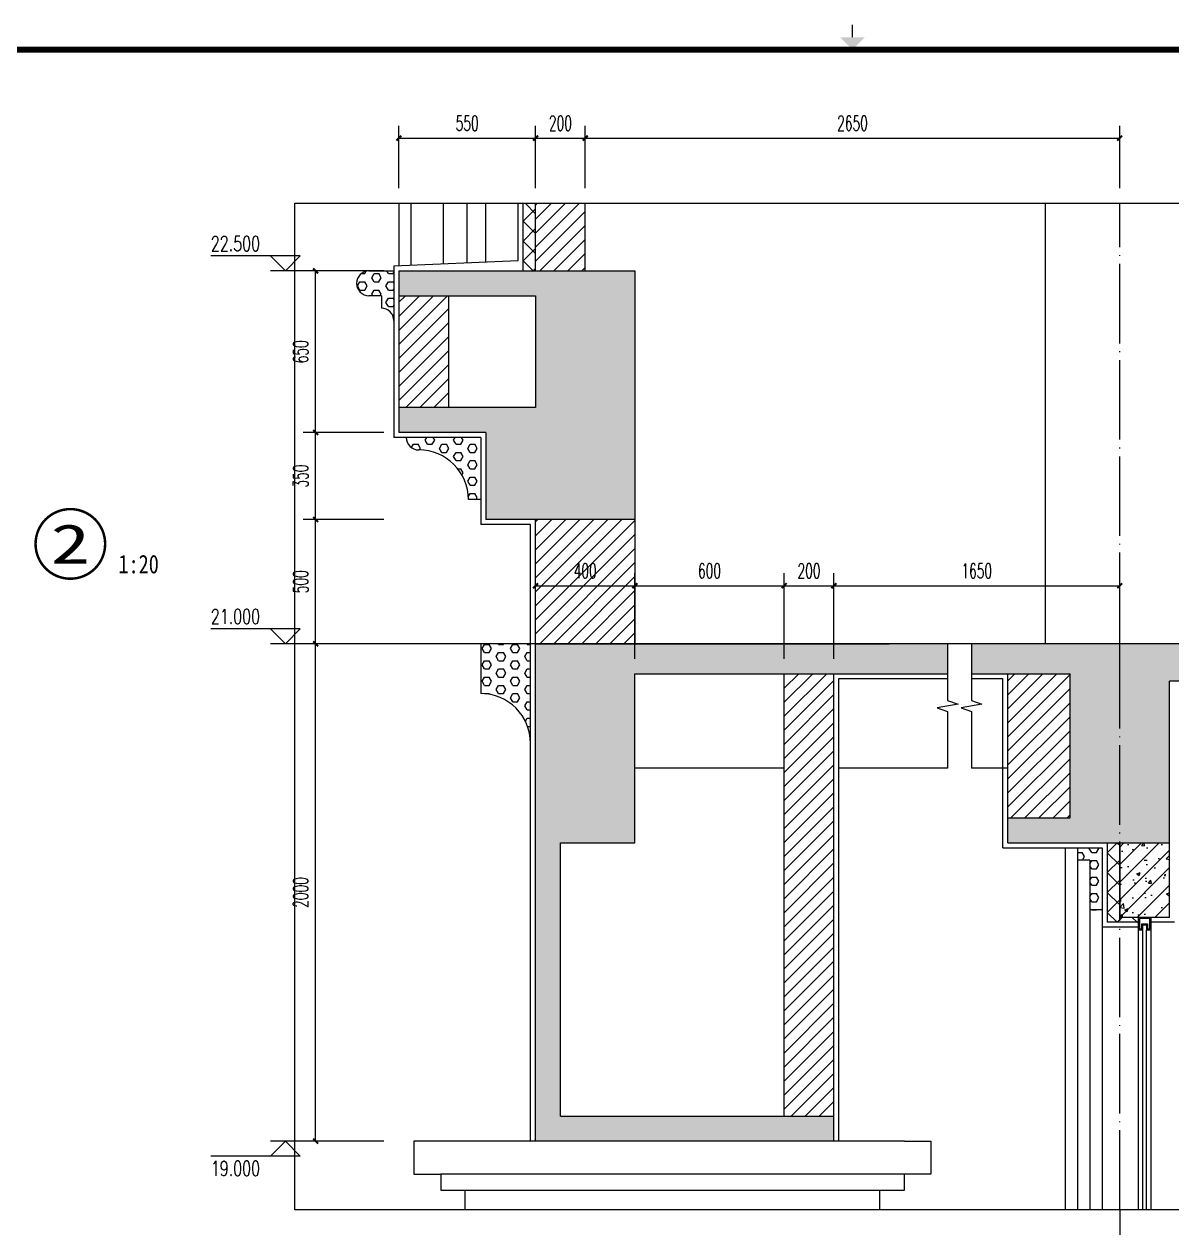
# Model space of a CAD drawing. Extents: x 0 to 125661, y -104936 to 8656.
# Drawn here: x 5078 to 9695, y -16819 to -11977 of the extents above; entities that cross this region are included whole.
import ezdxf
from ezdxf.enums import TextEntityAlignment as Align

# ---------------------------------------------------------------- set-up
doc = ezdxf.new("R2010")
doc.units = 0
doc.header["$LTSCALE"] = 800
doc.header["$MEASUREMENT"] = 0
doc.linetypes.add('DOTE', pattern=[2.42, 2, -0.2, 0.02, -0.2])
doc.layers.get('0').update_dxf_attribs({"linetype": 'CONTINUOUS'})
doc.layers.get('Defpoints').update_dxf_attribs({"color": 1, "linetype": 'CONTINUOUS'})
for name, color, linetype in [('A-立面看线', 117, 'CONTINUOUS'), ('A-装饰构件', 197, 'CONTINUOUS'), ('AXIS', 3, 'CONTINUOUS'), ('AXIS_TEXT', 7, 'CONTINUOUS'), ('DIM_ELEV', 3, 'CONTINUOUS'), ('DIM_IDEN', 3, 'CONTINUOUS'), ('DIM_SYMB', 3, 'CONTINUOUS'), ('DOTE', 28, 'CONTINUOUS'), ('PUB_DIM', 3, 'CONTINUOUS'), ('PUB_HATCH', 8, 'CONTINUOUS'), ('PUB_TEXT', 7, 'CONTINUOUS'), ('WALL', 50, 'CONTINUOUS'), ('WINDOW', 145, 'CONTINUOUS'), ('图框', 107, 'CONTINUOUS'), ('看线1', 7, 'CONTINUOUS'), ('门窗', 4, 'CONTINUOUS'), ('面层', 123, 'CONTINUOUS')]:
    doc.layers.add(name, color=color, linetype=linetype)
doc.styles.add('_TCH_DIM', font='SIMPLEX', dxfattribs={"bigfont": 'GBCBIG'})
doc.styles.add('DIM_FONT', font='SIMPLEX.shx', dxfattribs={"width": 0.6})
doc.styles.add('ht', font='SIMHEI.TTF')
doc.styles.add('房间名称', font='SIMHEI.TTF', dxfattribs={"width": 0.8})
doc.dimstyles.new('DIMN20', dxfattribs={"dimscale": 0.2, "dimtxt": 300, "dimasz": 100, "dimexe": 250, "dimexo": 300, "dimgap": 150, "dimtad": 1, "dimdec": 0, "dimzin": 0, "dimdsep": 46, "dimtxsty": 'DIM_FONT', "dimblk": 'ARCHTICK', "dimcen": 0.09, "dimclrt": 7, "dimazin": 2, "dimtfac": 1, "dimtdec": 0, "dimtix": 1, "dimtmove": 2, "dimatfit": 3, "dimfxl": 0, "dimtolj": 1, "dimtzin": 0, "dimarcsym": 0})

# ---------------------------------------------------------------- blocks, each defined once
blk = doc.blocks.new('TJAD_TK_A1')
at = {"layer": '图框', "const_width": 0.3}
blk.add_lwpolyline([(920.88, 942.95), (920.88, 945.45)], dxfattribs=at)
at = {"layer": '图框', "const_width": 1.2}
blk.add_lwpolyline([(1331.38, 940.45), (525.38, 940.45), (525.38, 366.45), (1331.38, 366.45)], close=True, dxfattribs=at)
at = {"layer": '图框'}
blk.add_solid([(918.38, 942.95), (923.38, 942.95), (920.88, 940.45)], dxfattribs=at)
blk = doc.blocks.new('_ArchTick')
at = {"color": 0, "linetype": 'ByBlock', "const_width": 0.4}
blk.add_lwpolyline([(-0.5, -0.5), (0.5, 0.5)], dxfattribs=at)
blk = doc.blocks.new('*D122')
at = {"layer": 'Defpoints', "color": 0}
for p in [(7535.3, -14236.1), (7135.3, -14589.8), (7535.3, -14589.8)]:
    blk.add_point(p, dxfattribs=at)
at = {"layer": 'PUB_DIM', "color": 0, "lineweight": -2}
for p, q in [((7135.3, -14529.8), (7135.3, -14186.1)), ((7535.3, -14529.8), (7535.3, -14186.1)), ((7135.3, -14236.1), (7535.3, -14236.1))]:
    blk.add_line(p, q, dxfattribs=at)
at = {"layer": 'PUB_DIM', "color": 0, "lineweight": -2, "xscale": 20, "yscale": 20, "zscale": 20, "rotation": 180}
blk.add_blockref('_ArchTick', (7135.3, -14236.1), dxfattribs=at)
at = {"layer": 'PUB_DIM', "color": 0, "lineweight": -2, "xscale": 20, "yscale": 20, "zscale": 20}
blk.add_blockref('_ArchTick', (7535.3, -14236.1), dxfattribs=at)
at = {"layer": 'PUB_DIM', "color": 7, "insert": (7335.3, -14176.1), "char_height": 60, "attachment_point": 5, "style": 'DIM_FONT'}
blk.add_mtext('\\A1;400', dxfattribs=at)
blk = doc.blocks.new('*D123')
at = {"layer": 'Defpoints', "color": 0}
for p in [(8135.3, -14236.1), (7535.3, -14589.8), (8135.3, -14589.8)]:
    blk.add_point(p, dxfattribs=at)
at = {"layer": 'PUB_DIM', "color": 0, "lineweight": -2}
for p, q in [((7535.3, -14529.8), (7535.3, -14186.1)), ((8135.3, -14529.8), (8135.3, -14186.1)), ((7535.3, -14236.1), (8135.3, -14236.1))]:
    blk.add_line(p, q, dxfattribs=at)
at = {"layer": 'PUB_DIM', "color": 0, "lineweight": -2, "xscale": 20, "yscale": 20, "zscale": 20, "rotation": 180}
blk.add_blockref('_ArchTick', (7535.3, -14236.1), dxfattribs=at)
at = {"layer": 'PUB_DIM', "color": 0, "lineweight": -2, "xscale": 20, "yscale": 20, "zscale": 20}
blk.add_blockref('_ArchTick', (8135.3, -14236.1), dxfattribs=at)
at = {"layer": 'PUB_DIM', "color": 7, "insert": (7835.3, -14176.1), "char_height": 60, "attachment_point": 5, "style": 'DIM_FONT'}
blk.add_mtext('\\A1;600', dxfattribs=at)
blk = doc.blocks.new('*D124')
at = {"layer": 'Defpoints', "color": 0}
for p in [(8335.3, -14236.1), (8135.3, -14589.8), (8335.3, -14589.8)]:
    blk.add_point(p, dxfattribs=at)
at = {"layer": 'PUB_DIM', "color": 0, "lineweight": -2}
for p, q in [((8135.3, -14529.8), (8135.3, -14186.1)), ((8335.3, -14529.8), (8335.3, -14186.1)), ((8135.3, -14236.1), (8335.3, -14236.1))]:
    blk.add_line(p, q, dxfattribs=at)
at = {"layer": 'PUB_DIM', "color": 0, "lineweight": -2, "xscale": 20, "yscale": 20, "zscale": 20, "rotation": 180}
blk.add_blockref('_ArchTick', (8135.3, -14236.1), dxfattribs=at)
at = {"layer": 'PUB_DIM', "color": 0, "lineweight": -2, "xscale": 20, "yscale": 20, "zscale": 20}
blk.add_blockref('_ArchTick', (8335.3, -14236.1), dxfattribs=at)
at = {"layer": 'PUB_DIM', "color": 7, "insert": (8235.3, -14176.1), "char_height": 60, "attachment_point": 5, "style": 'DIM_FONT'}
blk.add_mtext('\\A1;200', dxfattribs=at)
blk = doc.blocks.new('*D125')
at = {"layer": 'Defpoints', "color": 0}
for p in [(9485.3, -14236.1), (8335.3, -14589.8), (9485.3, -14589.8)]:
    blk.add_point(p, dxfattribs=at)
at = {"layer": 'PUB_DIM', "color": 0, "lineweight": -2}
for p, q in [((8335.3, -14529.8), (8335.3, -14186.1)), ((9485.3, -14529.8), (9485.3, -14186.1)), ((8335.3, -14236.1), (9485.3, -14236.1))]:
    blk.add_line(p, q, dxfattribs=at)
at = {"layer": 'PUB_DIM', "color": 0, "lineweight": -2, "xscale": 20, "yscale": 20, "zscale": 20, "rotation": 180}
blk.add_blockref('_ArchTick', (8335.3, -14236.1), dxfattribs=at)
at = {"layer": 'PUB_DIM', "color": 0, "lineweight": -2, "xscale": 20, "yscale": 20, "zscale": 20}
blk.add_blockref('_ArchTick', (9485.3, -14236.1), dxfattribs=at)
at = {"layer": 'PUB_DIM', "color": 7, "insert": (8910.3, -14176.1), "char_height": 60, "attachment_point": 5, "style": 'DIM_FONT'}
blk.add_mtext('\\A1;1650', dxfattribs=at)
blk = doc.blocks.new('*D126')
at = {"layer": 'Defpoints', "color": 0}
for p in [(6250.7, -12969.8), (6585.3, -12969.8), (6585.3, -13619.8)]:
    blk.add_point(p, dxfattribs=at)
at = {"layer": 'PUB_DIM', "color": 0, "lineweight": -2}
for p, q in [((6525.3, -12969.8), (6200.7, -12969.8)), ((6250.7, -13619.8), (6250.7, -12969.8)), ((6525.3, -13619.8), (6200.7, -13619.8))]:
    blk.add_line(p, q, dxfattribs=at)
at = {"layer": 'PUB_DIM', "color": 0, "lineweight": -2, "xscale": 20, "yscale": 20, "zscale": 20}
for p, rotation in [((6250.7, -12969.8), 90), ((6250.7, -13619.8), 270)]:
    blk.add_blockref('_ArchTick', p, dxfattribs=dict(at, rotation=rotation))
at = {"layer": 'PUB_DIM', "color": 7, "insert": (6190.7, -13294.8), "char_height": 60, "attachment_point": 5, "rotation": 90, "style": 'DIM_FONT'}
blk.add_mtext('\\A1;650', dxfattribs=at)
blk = doc.blocks.new('*D127')
at = {"layer": 'Defpoints', "color": 0}
for p in [(6250.7, -13619.8), (6585.3, -13619.8), (6585.3, -13969.8)]:
    blk.add_point(p, dxfattribs=at)
at = {"layer": 'PUB_DIM', "color": 0, "lineweight": -2}
for p, q in [((6525.3, -13619.8), (6200.7, -13619.8)), ((6250.7, -13969.8), (6250.7, -13619.8)), ((6525.3, -13969.8), (6200.7, -13969.8))]:
    blk.add_line(p, q, dxfattribs=at)
at = {"layer": 'PUB_DIM', "color": 0, "lineweight": -2, "xscale": 20, "yscale": 20, "zscale": 20}
for p, rotation in [((6250.7, -13619.8), 90), ((6250.7, -13969.8), 270)]:
    blk.add_blockref('_ArchTick', p, dxfattribs=dict(at, rotation=rotation))
at = {"layer": 'PUB_DIM', "color": 7, "insert": (6190.7, -13794.8), "char_height": 60, "attachment_point": 5, "rotation": 90, "style": 'DIM_FONT'}
blk.add_mtext('\\A1;350', dxfattribs=at)
blk = doc.blocks.new('*D128')
at = {"layer": 'Defpoints', "color": 0}
for p in [(6250.7, -13969.8), (6585.3, -13969.8), (6585.3, -14469.8)]:
    blk.add_point(p, dxfattribs=at)
at = {"layer": 'PUB_DIM', "color": 0, "lineweight": -2}
for p, q in [((6525.3, -13969.8), (6200.7, -13969.8)), ((6250.7, -14469.8), (6250.7, -13969.8)), ((6525.3, -14469.8), (6200.7, -14469.8))]:
    blk.add_line(p, q, dxfattribs=at)
at = {"layer": 'PUB_DIM', "color": 0, "lineweight": -2, "xscale": 20, "yscale": 20, "zscale": 20}
for p, rotation in [((6250.7, -13969.8), 90), ((6250.7, -14469.8), 270)]:
    blk.add_blockref('_ArchTick', p, dxfattribs=dict(at, rotation=rotation))
at = {"layer": 'PUB_DIM', "color": 7, "insert": (6190.7, -14219.8), "char_height": 60, "attachment_point": 5, "rotation": 90, "style": 'DIM_FONT'}
blk.add_mtext('\\A1;500', dxfattribs=at)
blk = doc.blocks.new('*D129')
at = {"layer": 'Defpoints', "color": 0}
for p in [(6250.7, -14469.8), (6585.3, -14469.8), (6585.3, -16469.8)]:
    blk.add_point(p, dxfattribs=at)
at = {"layer": 'PUB_DIM', "color": 0, "lineweight": -2}
for p, q in [((6525.3, -14469.8), (6200.7, -14469.8)), ((6250.7, -16469.8), (6250.7, -14469.8)), ((6525.3, -16469.8), (6200.7, -16469.8))]:
    blk.add_line(p, q, dxfattribs=at)
at = {"layer": 'PUB_DIM', "color": 0, "lineweight": -2, "xscale": 20, "yscale": 20, "zscale": 20}
for p, rotation in [((6250.7, -14469.8), 90), ((6250.7, -16469.8), 270)]:
    blk.add_blockref('_ArchTick', p, dxfattribs=dict(at, rotation=rotation))
at = {"layer": 'PUB_DIM', "color": 7, "insert": (6190.7, -15469.8), "char_height": 60, "attachment_point": 5, "rotation": 90, "style": 'DIM_FONT'}
blk.add_mtext('\\A1;2000', dxfattribs=at)
blk = doc.blocks.new('*D130')
at = {"layer": 'Defpoints', "color": 0}
for p in [(7135.3, -12435.8), (6585.3, -12697.5), (7135.3, -12697.5)]:
    blk.add_point(p, dxfattribs=at)
at = {"layer": 'PUB_DIM', "color": 0, "lineweight": -2}
for p, q in [((6585.3, -12637.5), (6585.3, -12385.8)), ((7135.3, -12637.5), (7135.3, -12385.8)), ((6585.3, -12435.8), (7135.3, -12435.8))]:
    blk.add_line(p, q, dxfattribs=at)
at = {"layer": 'PUB_DIM', "color": 0, "lineweight": -2, "xscale": 20, "yscale": 20, "zscale": 20, "rotation": 180}
blk.add_blockref('_ArchTick', (6585.3, -12435.8), dxfattribs=at)
at = {"layer": 'PUB_DIM', "color": 0, "lineweight": -2, "xscale": 20, "yscale": 20, "zscale": 20}
blk.add_blockref('_ArchTick', (7135.3, -12435.8), dxfattribs=at)
at = {"layer": 'PUB_DIM', "color": 7, "insert": (6860.3, -12375.8), "char_height": 60, "attachment_point": 5, "style": 'DIM_FONT'}
blk.add_mtext('\\A1;550', dxfattribs=at)
blk = doc.blocks.new('*D131')
at = {"layer": 'Defpoints', "color": 0}
for p in [(7335.3, -12435.8), (7135.3, -12697.5), (7335.3, -12697.5)]:
    blk.add_point(p, dxfattribs=at)
at = {"layer": 'PUB_DIM', "color": 0, "lineweight": -2}
for p, q in [((7135.3, -12637.5), (7135.3, -12385.8)), ((7335.3, -12637.5), (7335.3, -12385.8)), ((7135.3, -12435.8), (7335.3, -12435.8))]:
    blk.add_line(p, q, dxfattribs=at)
at = {"layer": 'PUB_DIM', "color": 0, "lineweight": -2, "xscale": 20, "yscale": 20, "zscale": 20, "rotation": 180}
blk.add_blockref('_ArchTick', (7135.3, -12435.8), dxfattribs=at)
at = {"layer": 'PUB_DIM', "color": 0, "lineweight": -2, "xscale": 20, "yscale": 20, "zscale": 20}
blk.add_blockref('_ArchTick', (7335.3, -12435.8), dxfattribs=at)
at = {"layer": 'PUB_DIM', "color": 7, "insert": (7235.3, -12375.8), "char_height": 60, "attachment_point": 5, "style": 'DIM_FONT'}
blk.add_mtext('\\A1;200', dxfattribs=at)
blk = doc.blocks.new('*D132')
at = {"layer": 'Defpoints', "color": 0}
for p in [(9485.3, -12435.8), (7335.3, -12697.5), (9485.3, -12697.5)]:
    blk.add_point(p, dxfattribs=at)
at = {"layer": 'PUB_DIM', "color": 0, "lineweight": -2}
for p, q in [((7335.3, -12637.5), (7335.3, -12385.8)), ((9485.3, -12637.5), (9485.3, -12385.8)), ((7335.3, -12435.8), (9485.3, -12435.8))]:
    blk.add_line(p, q, dxfattribs=at)
at = {"layer": 'PUB_DIM', "color": 0, "lineweight": -2, "xscale": 20, "yscale": 20, "zscale": 20, "rotation": 180}
blk.add_blockref('_ArchTick', (7335.3, -12435.8), dxfattribs=at)
at = {"layer": 'PUB_DIM', "color": 0, "lineweight": -2, "xscale": 20, "yscale": 20, "zscale": 20}
blk.add_blockref('_ArchTick', (9485.3, -12435.8), dxfattribs=at)
at = {"layer": 'PUB_DIM', "color": 7, "insert": (8410.3, -12375.8), "char_height": 60, "attachment_point": 5, "style": 'DIM_FONT'}
blk.add_mtext('\\A1;2650', dxfattribs=at)

msp = doc.modelspace()

# ---------------------------------------------------------------- hatches: boundary and pattern name
at = {"layer": 'PUB_HATCH'}
h = msp.add_hatch(dxfattribs=at)
h.set_pattern_fill('多孔材料', color=256, scale=20, style=0)
h.set_pattern_definition([(45, (7125.29, -12969.78), (-40, 40), []), (135, (7125.29, -12969.78), (-40, -40), [])])
h.paths.add_polyline_path([(7135.3, -12697.5), (7085.3, -12697.5), (7085.3, -12969.8), (7135.3, -12969.8)])
h = msp.add_hatch(dxfattribs=at)
h.set_pattern_fill('普通砖', color=256, scale=30, style=0)
h.set_pattern_definition([(45, (1341.61, -10260.104), (-28.21356, 28.21356), [])])
h.paths.add_polyline_path([(7335.3, -12697.5), (7135.3, -12697.5), (7135.3, -12969.8), (7335.3, -12969.8)])
h = msp.add_hatch(dxfattribs=at)
h.set_pattern_fill('HEX', color=256, scale=20, style=0)
h.set_pattern_definition([(0, (7514.79, -19744.946), (0, 32.99556), [19.05, -38.1]), (120, (7514.79, -19744.946), (-28.575, -16.49778), [19.05, -38.1]), (60, (7533.84, -19744.946), (-28.575, 16.49778), [19.05, -38.1])])
h.paths.add_polyline_path([(6565.3, -12969.8), (6465.3, -12969.8, 1.000009), (6465.3, -13069.8), (6515.3, -13069.8), (6515.3, -13119.8, -0.414214), (6565.3, -13169.8)])
h = msp.add_hatch(dxfattribs=at)
h.set_pattern_fill('钢筋混凝土', color=256, scale=20, style=0)
h.set_pattern_definition([(45, (6585.293, -16469.783), (-35.35534, 35.35534), []), (50, (6585.29, -16469.78), (143.452, -12.5504), [15, -165]), (355, (6585.3, -16469.78), (-27.7503, 150.4384), [12, -132]), (100.4514, (6597.25, -16470.83), (115.702, 137.888), [12.748, -140.2284]), (46.184, (6585.3, -16429.78), (213.448, -33.104), [22.5, -247.5]), (96.6356, (6603.08, -16432.54), (186.9325, 194.824), [19.122, -210.343]), (351.184, (6585.3, -16429.78), (186.932, 194.824), [18, -198]), (21, (6605.29, -16439.78), (119.3814, -80.5238), [15, -165]), (326, (6605.3, -16439.78), (48.663, 145.03), [12, -132]), (71.4514, (6615.24, -16446.49), (168.0445, 64.506), [12.748, -140.2284]), (37.5, (6585.293, -16469.78), (2.43197, 66.57877), [0, -130.4, 0, -134, 0, -132.5]), (7.5, (6585.29, -16469.78), (52.6139, 78.8823), [0, -76.4, 0, -127.4, 0, -50.5]), (327.5, (6540.693, -16469.78), (106.7645, -4.511), [0, -50, 0, -156, 0, -207]), (317.5, (6520.69, -16469.78), (116.6372, 20.021), [0, -65, 0, -103.6, 0, -147])])
h.paths.add_polyline_path([(7535.3, -12969.8), (6585.3, -12969.8), (6585.3, -13069.8), (7135.3, -13069.8), (7135.3, -13519.8), (6585.3, -13519.8), (6585.3, -13619.8), (6935.3, -13619.8), (6935.3, -13969.8), (7535.3, -13969.8)])
h.paths.add_polyline_path([(8793, -14469.8), (7135.3, -14469.8), (7135.3, -16469.8), (8335.3, -16469.8), (8335.3, -16369.8), (7235.3, -16369.8), (7235.3, -15269.8), (7535.3, -15269.8), (7535.3, -14589.8), (8793, -14589.8)])
h.paths.add_polyline_path([(9886.1, -14469.8), (8889.2, -14469.8), (8889.2, -14589.8), (9285.3, -14589.8), (9285.3, -15169.8), (9035.3, -15169.8), (9035.3, -15269.8), (9685.3, -15269.8), (9685.3, -14619.8), (9886.1, -14619.8)])
h = msp.add_hatch(dxfattribs=at)
h.set_pattern_fill('普通砖', color=256, scale=30, style=0)
h.set_pattern_definition([(45, (6585.293, -13491.133), (-28.2136, 28.2136), [])])
h.paths.add_polyline_path([(6785.3, -13069.8), (6585.3, -13069.8), (6585.3, -13519.8), (6785.3, -13519.8)])
h = msp.add_hatch(dxfattribs=at)
h.set_pattern_fill('HEX', color=256, scale=20, style=0)
h.set_pattern_definition([(0, (6415.292, -14689.783), (0, 32.9956), [19.05, -38.1]), (120, (6415.292, -14689.783), (-28.575, -16.4978), [19.05, -38.1]), (60, (6434.342, -14689.783), (-28.575, 16.4978), [19.05, -38.1])])
h.paths.add_polyline_path([(6915.3, -13639.8), (6615.3, -13639.8, 0.414214), (6665.3, -13689.8, -0.414214), (6865.3, -13889.8), (6915.3, -13889.8)])
h = msp.add_hatch(dxfattribs=at)
h.set_pattern_fill('普通砖', color=256, scale=30, style=0)
h.set_pattern_definition([(45, (6787.08, -1574.364), (-28.21356, 28.21356), [])])
h.paths.add_polyline_path([(9285.3, -14589.8), (9035.3, -14589.8), (9035.3, -15169.8), (9285.3, -15169.8)])
h.paths.add_polyline_path([(7535.3, -13969.8), (7135.3, -13969.8), (7135.3, -14469.8), (7535.3, -14469.8)])
h = msp.add_hatch(dxfattribs=at)
h.set_pattern_fill('HEX', color=256, scale=20, style=0)
h.set_pattern_definition([(0, (6415.292, -14669.783), (0, 32.9956), [19.05, -38.1]), (120, (6415.292, -14669.783), (-28.575, -16.4978), [19.05, -38.1]), (60, (6434.342, -14669.783), (-28.575, 16.4978), [19.05, -38.1])])
h.paths.add_polyline_path([(7115.3, -14469.8), (6915.3, -14469.8), (6915.3, -14669.8, -0.414214), (7115.3, -14869.8)])
h = msp.add_hatch(dxfattribs=at)
h.set_pattern_fill('普通砖', color=256, scale=30, style=0)
h.set_pattern_definition([(45, (8135.308, -16341.133), (-28.2136, 28.2136), [])])
h.paths.add_polyline_path([(8335.3, -14589.8), (8135.3, -14589.8), (8135.3, -16369.8), (8335.3, -16369.8)])
h = msp.add_hatch(dxfattribs=at)
h.set_pattern_fill('HEX', color=256, scale=20, style=0)
h.set_pattern_definition([(0, (9315.29, -15539.783), (0, 32.9956), [19.05, -38.1]), (120, (9315.29, -15539.783), (-28.575, -16.4978), [19.05, -38.1]), (60, (9334.34, -15539.783), (-28.575, 16.4978), [19.05, -38.1])])
h.paths.add_polyline_path([(9415.3, -15289.8), (9315.3, -15289.8), (9315.3, -15339.8), (9365.3, -15339.8), (9365.3, -15539.8), (9415.3, -15539.8)])
h = msp.add_hatch(dxfattribs=at)
h.set_pattern_fill('多孔材料', color=256, scale=20, style=0)
h.set_pattern_definition([(45, (9475.29, -15589.78), (-40, 40), []), (135, (9475.29, -15589.78), (-40, -40), [])])
h.paths.add_polyline_path([(9485.3, -15269.8), (9435.3, -15269.8), (9435.3, -15589.8), (9560.3, -15589.8), (9560.3, -15569.8), (9485.3, -15569.8)])
h = msp.add_hatch(dxfattribs=at)
h.set_pattern_fill('钢筋混凝土', color=256, scale=20, style=0)
h.set_pattern_definition([(45, (9485.29, -15569.783), (-35.355, 35.355), []), (50, (9485.29, -15569.78), (143.452, -12.55), [15, -165]), (355, (9485.29, -15569.78), (-27.75, 150.44), [12, -132]), (100.45, (9497.24, -15570.83), (115.7, 137.89), [12.75, -140.23]), (46.184, (9485.29, -15529.78), (213.45, -33.1), [22.5, -247.5]), (96.636, (9503.08, -15532.54), (186.93, 194.82), [19.12, -210.34]), (351.184, (9485.3, -15529.78), (186.93, 194.82), [18, -198]), (21, (9505.29, -15539.78), (119.38, -80.524), [15, -165]), (326, (9505.29, -15539.78), (48.66, 145.03), [12, -132]), (71.45, (9515.24, -15546.49), (168.045, 64.506), [12.75, -140.23]), (37.5, (9485.29, -15569.78), (2.432, 66.579), [0, -130.4, 0, -134, 0, -132.5]), (7.5, (9485.29, -15569.78), (52.614, 78.882), [0, -76.4, 0, -127.4, 0, -50.5]), (327.5, (9440.69, -15569.78), (106.7645, -4.511), [0, -50, 0, -156, 0, -207]), (317.5, (9420.69, -15569.78), (116.637, 20.02), [0, -65, 0, -103.6, 0, -147])])
h.paths.add_polyline_path([(9685.3, -15269.8), (9485.3, -15269.8), (9485.3, -15569.8), (9685.3, -15569.8)])

# ---------------------------------------------------------------- linework, layer by layer
at = {"layer": 'A-立面看线'}
for p, q in [((9185.3, -12697.5), (9185.3, -14469.8)), ((8135.3, -14969.8), (7535.3, -14969.8)), ((8793, -14969.8), (8355.3, -14969.8)), ((9035.3, -14969.8), (8889.2, -14969.8))]:
    msp.add_line(p, q, dxfattribs=at)
at = {"layer": 'A-装饰构件'}
for p, q in [((6585.3, -12697.5), (6585.3, -12949.8)), ((6635.3, -12946.8), (6635.3, -12697.5)), ((6765, -12941.1), (6765, -12697.5)), ((6860.7, -12937), (6860.7, -12697.5)), ((6935.3, -12933.8), (6935.3, -12697.5)), ((7065.3, -12928.2), (7065.3, -12697.5)), ((7085.3, -12969.8), (7085.3, -12697.5)), ((6565.3, -12949.8), (7065.3, -12928.2)), ((6565.3, -12949.8), (6565.3, -13639.8)), ((6915.3, -13639.8), (6565.3, -13639.8)), ((6915.3, -13639.8), (6915.3, -13989.8)), ((7115.3, -13989.8), (6915.3, -13989.8)), ((7115.3, -16469.8), (7115.3, -13989.8)), ((9265.3, -15289.8), (9265.3, -16746)), ((9315.3, -15339.8), (9315.3, -16746)), ((9365.3, -15539.8), (9365.3, -16746)), ((9415.3, -15609.8), (9415.3, -16746)), ((6645.2, -16469.8), (6645.2, -16602.2)), ((6754.2, -16469.8), (6645.2, -16469.8)), ((8619.2, -16469.8), (6754.2, -16469.8)), ((8619.2, -16469.8), (8725, -16469.8)), ((8725, -16469.8), (8725, -16602.2)), ((6645.2, -16602.2), (6754.2, -16602.2)), ((8619.2, -16602.2), (6754.2, -16602.2)), ((6754.2, -16602.2), (6754.2, -16666.8)), ((8725, -16602.2), (8619.2, -16602.2)), ((8619.2, -16666.8), (8619.2, -16602.2)), ((6754.2, -16666.8), (8619.2, -16666.8)), ((6851.9, -16667.4), (8518.4, -16667.4)), ((6851.9, -16746), (6851.9, -16667.4)), ((8518.4, -16667.4), (8518.4, -16746))]:
    msp.add_line(p, q, dxfattribs=at)
at = {"layer": 'AXIS'}
msp.add_line((9485.3, -16746), (9485.3, -17062.6), dxfattribs=at)
at = {"layer": 'Defpoints'}
msp.add_lwpolyline([(6167, -12697.5), (9886.1, -12697.5), (9886.1, -16746), (6167, -16746)], close=True, dxfattribs=at)
at = {"layer": 'DIM_ELEV'}
for p, q in [((6189, -12909.8), (5829, -12909.8)), ((6129, -12969.8), (6069, -12909.8)), ((6129, -12969.8), (6189, -12909.8)), ((6473.4, -12969.8), (6069, -12969.8)), ((6189, -14409.8), (5829, -14409.8)), ((6129, -14469.8), (6069, -14409.8)), ((6129, -14469.8), (6189, -14409.8)), ((6473.4, -14469.8), (6069, -14469.8)), ((6129, -16469.8), (6069, -16529.8)), ((6473.4, -16469.8), (6069, -16469.8)), ((6129, -16469.8), (6189, -16529.8)), ((6189, -16529.8), (5829, -16529.8))]:
    msp.add_line(p, q, dxfattribs=at)
at = {"layer": 'DIM_IDEN', "color": 0, "const_width": 10}
msp.add_lwpolyline([(5404, -14067.8, 1), (5124, -14067.8, 1)], format="xyb", close=True, dxfattribs=at)
at = {"layer": 'DIM_SYMB'}
for points in [[(8793, -14469.8), (8793, -14697.3), (8835, -14712.6), (8751, -14727.4), (8793, -14742.3), (8793, -14969.8)], [(8889.2, -14469.8), (8889.2, -14697.3), (8931.2, -14712.6), (8847.2, -14727.4), (8889.2, -14742.3), (8889.2, -14969.8)]]:
    msp.add_lwpolyline(points, dxfattribs=at)
at = {"layer": 'DOTE', "linetype": 'DOTE', "ltscale": 0.2}
for p, q in [((9485.3, -16746), (9485.3, -12697.5)), ((9886.1, -14469.8), (6167, -14469.8)), ((8557.3, -14469.8), (6167, -14469.8))]:
    msp.add_line(p, q, dxfattribs=at)
at = {"layer": 'WALL'}
for p, q in [((7135.3, -12969.8), (7135.3, -12697.5)), ((7335.3, -12969.8), (7335.3, -12697.5)), ((6585.3, -12969.8), (7535.3, -12969.8)), ((6585.3, -12969.8), (6585.3, -13619.8)), ((7535.3, -12969.8), (7535.3, -13969.8)), ((6585.3, -13069.8), (7135.3, -13069.8)), ((6785.3, -13069.8), (6785.3, -13519.8)), ((7135.3, -13069.8), (7135.3, -13519.8)), ((7135.3, -13519.8), (6585.3, -13519.8)), ((6935.3, -13619.8), (6585.3, -13619.8)), ((6935.3, -13619.8), (6935.3, -13969.8)), ((7535.3, -13969.8), (6935.3, -13969.8)), ((7135.3, -14469.8), (7135.3, -13969.8)), ((7535.3, -13969.8), (7535.3, -14469.8)), ((8793, -14469.8), (7135.3, -14469.8)), ((7135.3, -14469.8), (8557.3, -14469.8)), ((7135.3, -16469.8), (7135.3, -14469.8)), ((9886.1, -14469.8), (8889.2, -14469.8)), ((7535.3, -14589.8), (8793, -14589.8)), ((7535.3, -15269.8), (7535.3, -14589.8)), ((8135.3, -16369.8), (8135.3, -14589.8)), ((8335.3, -16469.8), (8335.3, -14589.8)), ((8889.2, -14589.8), (9285.3, -14589.8)), ((9035.3, -15269.8), (9035.3, -14589.8)), ((9285.3, -15169.8), (9285.3, -14589.8)), ((9886.1, -14619.8), (9685.3, -14619.8)), ((9685.3, -15569.8), (9685.3, -14619.8)), ((9035.3, -15169.8), (9285.3, -15169.8)), ((7235.3, -15269.8), (7535.3, -15269.8)), ((7235.3, -16369.8), (7235.3, -15269.8)), ((9035.3, -15269.8), (9685.3, -15269.8)), ((9485.3, -15269.8), (9485.3, -15569.8)), ((9415.3, -15539.8), (9415.3, -15569.8)), ((9685.3, -15569.8), (9485.3, -15569.8)), ((7235.3, -16369.8), (8335.3, -16369.8)), ((8335.3, -16469.8), (7135.3, -16469.8))]:
    msp.add_line(p, q, dxfattribs=at)
at = {"layer": 'WINDOW'}
for p, q in [((9610.3, -15569.8), (9560.3, -15569.8)), ((9560.3, -16746), (9560.3, -15569.8)), ((9564.3, -15573.8), (9564.3, -15615.8)), ((9606.3, -15573.8), (9564.3, -15573.8)), ((9606.3, -15615.8), (9606.3, -15573.8)), ((9610.3, -15569.8), (9610.3, -16746)), ((9560.3, -15619.8), (9577.8, -15619.8)), ((9564.3, -15615.8), (9573.8, -15615.8)), ((9573.8, -15595.8), (9596.8, -15595.8)), ((9573.8, -15615.8), (9573.8, -15595.8)), ((9577.8, -15599.8), (9592.8, -15599.8)), ((9577.8, -15619.8), (9577.8, -15599.8)), ((9592.8, -15599.8), (9592.8, -15619.8)), ((9592.8, -15619.8), (9610.3, -15619.8)), ((9596.8, -15595.8), (9596.8, -15615.8)), ((9596.8, -15615.8), (9606.3, -15615.8))]:
    msp.add_line(p, q, dxfattribs=at)
at = {"layer": '看线1'}
for p, q in [((6465.3, -12969.8), (6565.3, -12969.8)), ((6515.3, -13069.8), (6465.3, -13069.8)), ((6515.3, -13069.8), (6515.3, -13119.8)), ((6915.3, -13889.8), (6865.3, -13889.8)), ((6915.3, -14469.8), (6915.3, -14669.8)), ((7115.3, -14469.8), (6915.3, -14469.8)), ((9315.3, -15289.8), (9315.3, -15339.8)), ((9365.3, -15339.8), (9315.3, -15339.8)), ((9365.3, -15339.8), (9365.3, -15539.8)), ((9415.3, -15539.8), (9365.3, -15539.8))]:
    msp.add_line(p, q, dxfattribs=at)
for centre, radius, start, end in [((6465.3, -13019.8), 50, 90, 270), ((6515.3, -13169.8), 50, 0, 90.0003), ((6665.3, -13639.8), 50, 180, 270), ((6665.3, -13889.8), 200, 0, 90), ((6915.3, -14869.8), 200, 0, 90)]:
    msp.add_arc(centre, radius, start, end, dxfattribs=at)
at = {"layer": '门窗'}
for p, q in [((9577.8, -16746), (9577.8, -15619.8)), ((9592.8, -16746), (9592.8, -15619.8))]:
    msp.add_line(p, q, dxfattribs=at)
at = {"layer": '面层'}
for p, q in [((8355.3, -16469.8), (8355.3, -14609.8)), ((8355.3, -14609.8), (8793, -14609.8)), ((8889.2, -14609.8), (9015.3, -14609.8)), ((9015.3, -15289.8), (9015.3, -14609.8)), ((9015.3, -15289.8), (9415.3, -15289.8)), ((9415.3, -15289.8), (9415.3, -15609.8)), ((9435.3, -15269.8), (9435.3, -15589.8)), ((9560.3, -15589.8), (9435.3, -15589.8)), ((9705.3, -15589.8), (9610.3, -15589.8)), ((9560.3, -15609.8), (9415.3, -15609.8))]:
    msp.add_line(p, q, dxfattribs=at)

# ---------------------------------------------------------------- block references
at = {"layer": '图框', "xscale": 20, "yscale": 20, "zscale": 20}
msp.add_blockref('TJAD_TK_A1', (-10007.6, -30889), dxfattribs=at)

# ---------------------------------------------------------------- texts
at = {"layer": 'AXIS_TEXT', "color": 0, "style": 'ht', "width": 1.382812}
msp.add_text('2', height=158.4, dxfattribs=at).set_placement((5184.8, -14147), (5343.2, -14147), align=Align.FIT)
at = {"layer": 'PUB_TEXT'}
for s, height, style, width, p in [('22.500', 59.5, '_TCH_DIM', 0.705882, (5829, -12889.8)), ('1:20', 74.68, '房间名称', 0.8, (5457.4, -14186.4)), ('21.000', 59.5, '_TCH_DIM', 0.705882, (5829, -14389.8)), ('19.000', 59.5, '_TCH_DIM', 0.705882, (5829, -16609.3))]:
    msp.add_text(s, height=height, dxfattribs=dict(at, style=style, width=width)).set_placement(p)

# ---------------------------------------------------------------- dimensions: what is measured, and where the dimension line sits
at = {"layer": 'PUB_DIM'}
for p1, p2, distance, picture, middle in [((6585.3, -12697.5), (7135.3, -12697.5), 261.7, '*D130', (6860.3, -12375.8)), ((7135.3, -12697.5), (7335.3, -12697.5), 261.7, '*D131', (7235.3, -12375.8)), ((6585.3, -13619.8), (6585.3, -12969.8), 334.6, '*D126', (6190.7, -13294.8)), ((6585.3, -13969.8), (6585.3, -13619.8), 334.6, '*D127', (6190.7, -13794.8)), ((6585.3, -14469.8), (6585.3, -13969.8), 334.6, '*D128', (6190.7, -14219.8)), ((7135.3, -14589.8), (7535.3, -14589.8), 353.7, '*D122', (7335.3, -14176.1)), ((7535.3, -14589.8), (8135.3, -14589.8), 353.7, '*D123', (7835.3, -14176.1)), ((8135.3, -14589.8), (8335.3, -14589.8), 353.7, '*D124', (8235.3, -14176.1)), ((6585.3, -16469.8), (6585.3, -14469.8), 334.6, '*D129', (6190.7, -15469.8))]:
    dim = msp.add_aligned_dim(p1=p1, p2=p2, distance=distance, dimstyle='DIMN20', dxfattribs=at)
    dim.commit()
    dim.dimension.update_dxf_attribs({"geometry": picture, "text_midpoint": middle})
for p1, p2, distance, text, picture, middle in [((7335.3, -12697.5), (9485.3, -12697.5), 261.7, '2650', '*D132', (8410.3, -12375.8)), ((8335.3, -14589.8), (9485.3, -14589.8), 353.7, '1650', '*D125', (8910.3, -14176.1))]:
    dim = msp.add_aligned_dim(p1=p1, p2=p2, distance=distance, text=text, dimstyle='DIMN20', dxfattribs=at)
    dim.commit()
    dim.dimension.update_dxf_attribs({"geometry": picture, "text_midpoint": middle})

doc.saveas('drawing.dxf')
